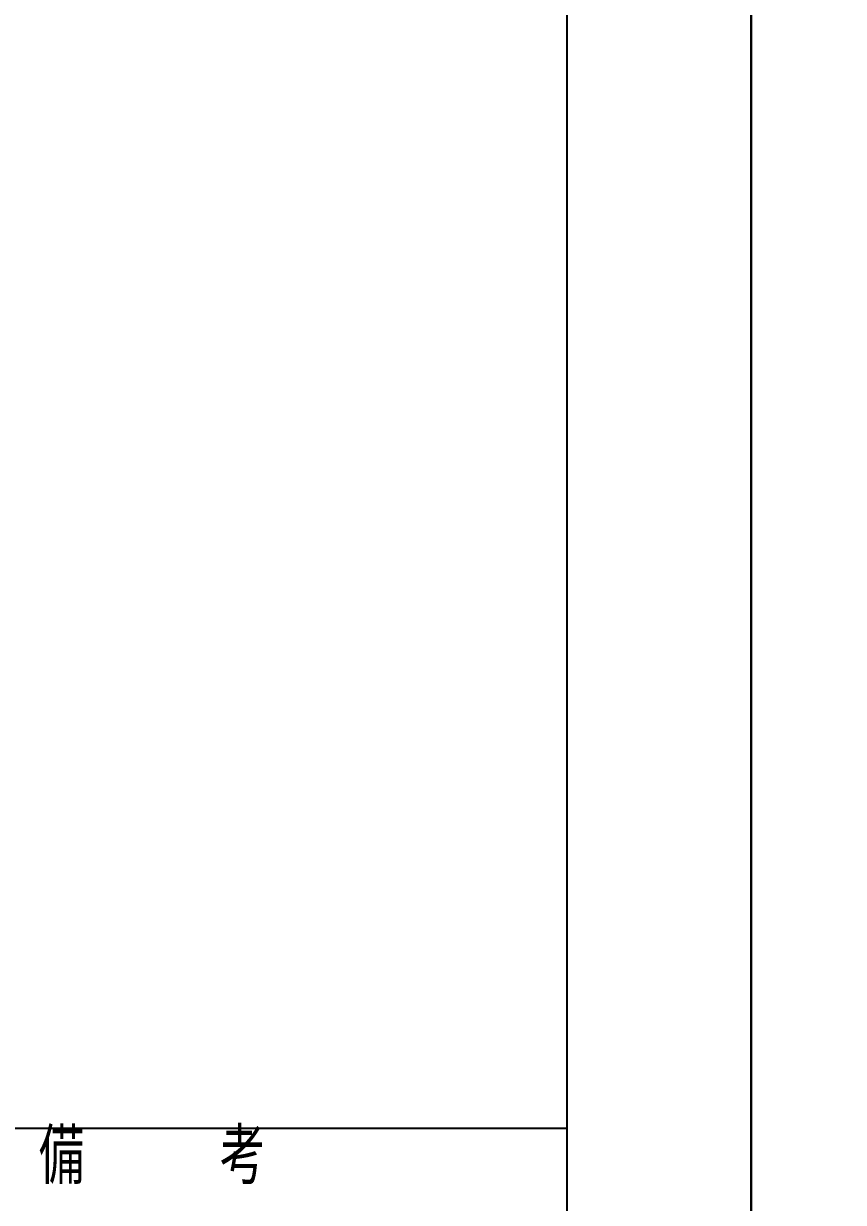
# Model space of a CAD drawing. Header units: millimetres. Extents: x 0 to 15432, y -11 to 7128.
# Drawn here: x 8388 to 8744, y 5420 to 5931 of the extents above; entities that cross this region are included whole.
import ezdxf
from ezdxf.enums import TextEntityAlignment as Align

# ---------------------------------------------------------------- set-up
doc = ezdxf.new("R2010")
doc.units = ezdxf.units.MM
doc.header["$LTSCALE"] = 5
doc.layers.get('0').update_dxf_attribs({"color": 255})
doc.layers.add('文字', color=7, linetype='Continuous')
doc.styles.add('DLSTANDARD1', font='monotxt.shx', dxfattribs={"width": 0.6, "bigfont": 'extfont'})

msp = doc.modelspace()

# ---------------------------------------------------------------- linework, layer by layer
at = {"linetype": 'Continuous', "lineweight": -3}
msp.add_line((5420, 5452), (8624, 5452), dxfattribs=at)
for points in [[(5340, 7128), (8704, 7128), (8704, 4752), (5340, 4752)], [(8704, 7128), (12068, 7128), (12068, 4752), (8704, 4752)], [(5420, 7048), (8624, 7048), (8624, 4832), (5420, 4832)]]:
    msp.add_lwpolyline(points, close=True, dxfattribs=at)

# ---------------------------------------------------------------- texts
at = {"layer": '文字', "color": 0, "linetype": 'Continuous', "ltscale": 6, "style": 'DLSTANDARD1', "width": 0.74375}
msp.add_text('備\u3000\u3000\u3000考', height=24, dxfattribs=at).set_placement((8395.016, 5420.574), align=Align.BOTTOM_LEFT)

doc.saveas('drawing.dxf')
